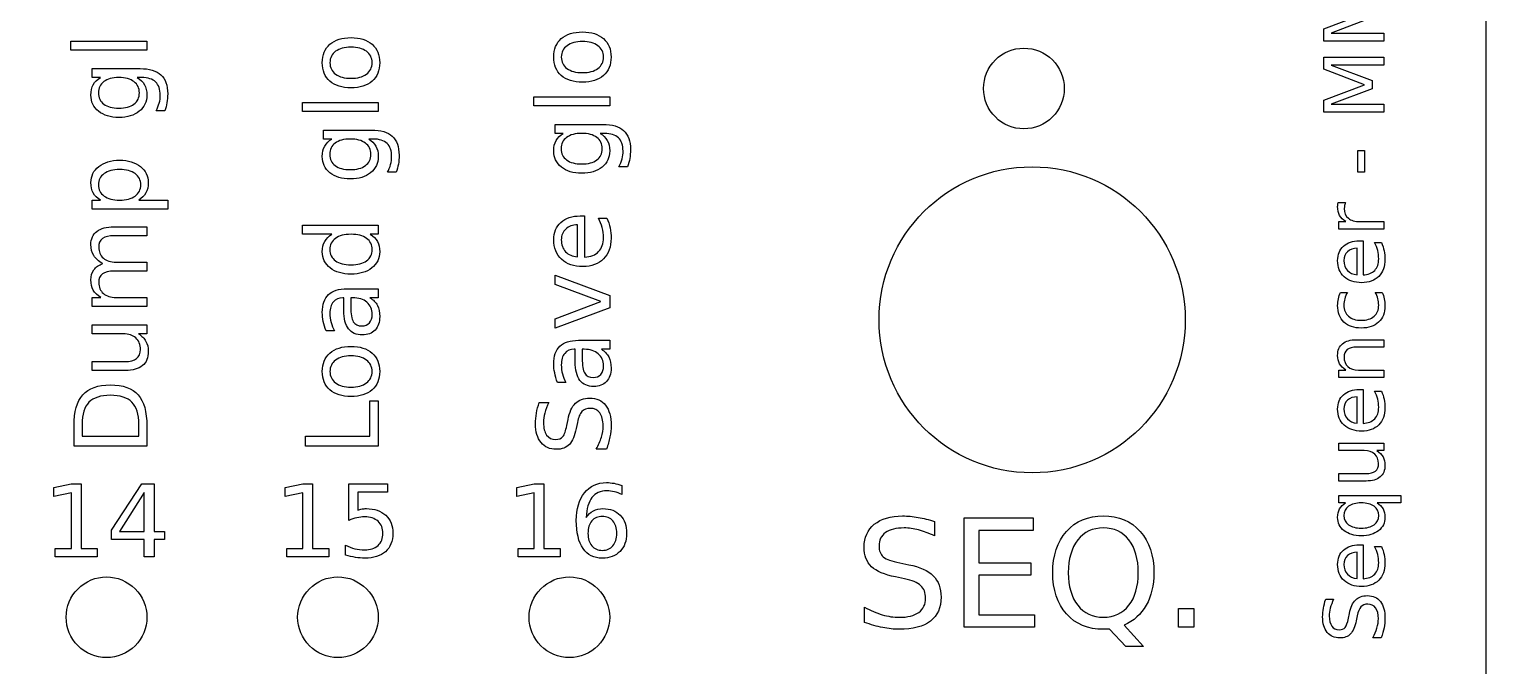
# Model space of a CAD drawing. Extents: x 30 to 245, y 40 to 174.
# Drawn here: x 189 to 245, y 104.5 to 129 of the extents above; entities that cross this region are included whole.
import ezdxf

# ---------------------------------------------------------------- set-up
doc = ezdxf.new("R2010")
doc.units = 0
doc.layers.add('Calque_1', color=7, linetype='CONTINUOUS')

msp = doc.modelspace()

# ---------------------------------------------------------------- linework, layer by layer
at = {"layer": 'Calque_1', "color": 1}
for points in [[(30, 174.5), (245, 174.5), (245, 39.5), (30, 39.5)], [(228.8025, 126.685)], [(233.45001, 117.795)], [(193.55999, 106.36501)], [(202.44999, 106.36501)], [(211.33999, 106.36501)]]:
    msp.add_lwpolyline(points, close=True, dxfattribs=at)
at = {"layer": 'Calque_1', "color": 7}
for points in [[(238.77052, 128.5093), (238.77052, 128.97491), (240.34214, 129.56426), (238.77052, 130.15672), (238.77052, 130.62233), (241.08, 130.62233), (241.08, 130.31759), (239.05205, 130.31759), (240.63605, 129.72205), (240.63605, 129.40803), (239.05205, 128.81248), (241.08, 128.81248), (241.08, 128.5093)], [(190.6425, 128.15938), (190.6425, 128.50438), (193.56, 128.50438), (193.56, 128.15938)], [(200.29937, 127.67563)], [(200.59187, 127.67563)], [(209.18937, 127.89313)], [(209.48187, 127.89313)], [(238.77052, 125.77442), (238.77052, 126.24003), (240.34214, 126.82939), (238.77052, 127.42184), (238.77052, 127.88745), (241.08, 127.88745), (241.08, 127.58272), (239.05205, 127.58272), (240.63605, 126.98717), (240.63605, 126.67316), (239.05205, 126.07761), (241.08, 126.07761), (241.08, 125.77442)], [(192.48562, 127.10375)], [(199.5325, 125.79688), (199.5325, 126.14188), (202.45, 126.14188), (202.45, 125.79688)], [(208.4225, 126.01438), (208.4225, 126.35938), (211.34, 126.35938), (211.34, 126.01438)], [(210.26562, 124.95875)], [(201.37562, 124.74125)], [(240.08536, 123.46494), (240.08536, 124.2987), (240.33905, 124.2987), (240.33905, 123.46494)], [(192.51187, 123.56938)], [(193.24498, 122.39563)], [(200.66877, 121.08125)], [(240.14259, 120.82751)], [(191.8631, 119.95438)], [(201.40187, 119.90563)], [(209.24, 117.47188), (209.24, 117.8375), (211.0025, 118.49375), (209.24, 119.15), (209.24, 119.51563), (211.34, 118.72813), (211.34, 118.25938)], [(201.25189, 118.98688)], [(210.14179, 117.00688)], [(240.03435, 117.02994)], [(191.40937, 116.71438)], [(192.73128, 115.84625)], [(200.29937, 115.81063)], [(200.59187, 115.81063)], [(240.14259, 115.12264)], [(199.65062, 112.94188), (199.65062, 113.32063), (202.13125, 113.32063), (202.13125, 114.68375), (202.45, 114.68375), (202.45, 112.94188)], [(208.6325, 114.62)], [(239.30574, 112.31661)], [(190.04124, 109.00875), (190.65999, 109.00875), (190.65999, 111.14438), (189.98687, 111.00938), (189.98687, 111.35438), (190.65624, 111.48938), (191.03499, 111.48938), (191.03499, 109.00875), (191.65374, 109.00875), (191.65374, 108.69), (190.04124, 108.69)], [(193.36184, 111.48938), (193.83809, 111.48938), (193.83809, 109.665), (194.23746, 109.665), (194.23746, 109.35), (193.83809, 109.35), (193.83809, 108.69), (193.46121, 108.69), (193.46121, 109.35), (192.19746, 109.35), (192.19746, 109.71563)], [(198.93124, 109.00875), (199.54999, 109.00875), (199.54999, 111.14438), (198.87687, 111.00938), (198.87687, 111.35438), (199.54624, 111.48938), (199.92499, 111.48938), (199.92499, 109.00875), (200.54374, 109.00875), (200.54374, 108.69), (198.93124, 108.69)], [(207.82124, 109.00875), (208.43999, 109.00875), (208.43999, 111.14438), (207.76687, 111.00938), (207.76687, 111.35438), (208.43624, 111.48938), (208.81499, 111.48938), (208.81499, 109.00875), (209.43374, 109.00875), (209.43374, 108.69), (207.82124, 108.69)], [(211.80937, 111.42745)], [(240.39628, 111.6004)], [(193.46124, 111.15938), (192.50499, 109.665), (193.46124, 109.665)], [(211.05749, 110.24063)], [(223.81813, 110.0443)], [(224.95719, 110.18206), (227.61219, 110.18206), (227.61219, 109.70394), (225.52532, 109.70394), (225.52532, 108.46081), (227.52501, 108.46081), (227.52501, 107.98269), (225.52532, 107.98269), (225.52532, 106.46113), (227.66282, 106.46113), (227.66282, 105.983), (224.95719, 105.983)], [(230.30657, 109.79675)], [(240.2153, 109.78902)], [(240.14259, 109.1517)], [(238.84634, 107.05573)], [(233.18657, 106.69738), (233.78001, 106.69738), (233.78001, 105.983), (233.18657, 105.983)]]:
    msp.add_lwpolyline(points, close=True, dxfattribs=at)
for points in [[(191.77884, 127.10375), (191.46, 127.10375), (191.46, 127.44875), (193.29937, 127.44875)], [(193.3613, 127.10375), (193.19067, 127.10375)], [(194.24815, 125.825), (193.91253, 125.825)], [(200.66884, 124.74125), (200.35, 124.74125), (200.35, 125.08625), (202.18937, 125.08625)], [(209.55884, 124.95875), (209.24, 124.95875), (209.24, 125.30375), (211.07937, 125.30375)], [(211.1413, 124.95875), (210.97067, 124.95875)], [(202.2513, 124.74125), (202.08067, 124.74125)], [(212.02815, 123.68), (211.69253, 123.68)], [(203.13815, 123.4625), (202.80253, 123.4625)], [(193.245, 122.39563), (194.35875, 122.39563), (194.35875, 122.04875), (191.46, 122.04875), (191.46, 122.39563), (191.77875, 122.39563)], [(239.32158, 122.29709), (239.61356, 122.29859)], [(210.10437, 120.21313), (210.1025, 121.44313)], [(210.20375, 121.78813), (210.3725, 121.78813), (210.3725, 120.20188)], [(210.20385, 121.78813), (210.20375, 121.78813)], [(210.90692, 121.7075), (211.23317, 121.7075)], [(240.16739, 121.57002), (241.08, 121.57002), (241.08, 121.28384), (239.3475, 121.28384), (239.3475, 121.57002), (239.61666, 121.57002)], [(192.2925, 121.37188), (193.56, 121.37188), (193.56, 121.025), (192.30375, 121.025)], [(200.66875, 121.08125), (199.5325, 121.08125), (199.5325, 121.42625), (202.45, 121.42625), (202.45, 121.08125), (202.135, 121.08125)], [(240.06065, 119.52814), (240.0591, 120.54289)], [(240.1426, 120.82751), (240.28181, 120.82751), (240.28181, 119.51886)], [(240.72269, 120.761), (240.99185, 120.761)], [(192.37312, 120.0125), (193.56, 120.0125), (193.56, 119.66563), (192.30375, 119.66563)], [(192.37312, 118.65313), (193.56, 118.65313), (193.56, 118.30625), (191.46, 118.30625), (191.46, 118.65313), (191.78625, 118.65313)], [(201.25187, 118.98688), (202.45, 118.98688), (202.45, 118.64188), (202.13125, 118.64188)], [(239.41389, 118.84752), (239.41402, 118.84752)], [(239.41402, 118.84752), (239.68008, 118.84752)], [(240.75054, 118.84752), (241.01351, 118.84752)], [(201.12437, 118.15813), (201.12437, 118.64188), (201.09067, 118.64188)], [(201.47122, 118.64188), (201.39432, 118.64188), (201.39437, 118.29875)], [(192.65062, 117.26), (191.46, 117.26), (191.46, 117.605), (193.56, 117.605), (193.56, 117.26), (193.2375, 117.26)], [(200.76439, 117.36688), (200.44564, 117.36688)], [(210.14187, 117.00688), (211.34, 117.00688), (211.34, 116.66188), (211.02125, 116.66188)], [(240.03431, 117.02994), (241.08, 117.02994), (241.08, 116.74531), (240.0436, 116.74531)], [(210.01437, 116.17813), (210.01437, 116.66188), (209.98057, 116.66188)], [(210.36122, 116.66188), (210.28432, 116.66188), (210.28437, 116.31875)], [(192.73125, 115.84625), (191.46, 115.84625), (191.46, 116.19125), (192.71812, 116.19125)], [(240.10083, 115.86514), (241.08, 115.86514), (241.08, 115.57897), (239.3475, 115.57897), (239.3475, 115.86514), (239.61666, 115.86514)], [(209.65429, 115.38688), (209.33554, 115.38688)], [(240.06065, 113.82327), (240.0591, 114.83802)], [(240.1426, 115.12264), (240.28181, 115.12264), (240.28181, 113.81398)], [(240.72269, 115.05613), (240.99185, 115.05613)], [(208.6325, 114.62), (209.00187, 114.62)], [(190.76062, 112.94188), (190.76062, 113.72)], [(193.56, 113.72), (193.56, 112.94188), (190.76062, 112.94188)], [(191.07187, 113.32063), (193.24875, 113.32063), (193.24875, 113.77813)], [(191.07187, 113.77813), (191.07187, 113.32063)], [(209.69189, 113.73313), (209.73879, 113.96188)], [(210.09877, 113.85125), (210.05377, 113.62063)], [(240.32977, 112.76674), (239.3475, 112.76674), (239.3475, 113.05137), (241.08, 113.05137), (241.08, 112.76674), (240.81394, 112.76674)], [(211.21629, 112.82938), (210.82629, 112.82938)], [(201.31437, 111.48938), (202.80124, 111.48938), (202.80124, 111.17063), (201.66124, 111.17063), (201.66124, 110.48438)], [(201.31437, 110.08323), (201.31437, 111.48938)], [(211.80937, 111.4275), (211.80937, 111.0825)], [(240.39628, 111.60041), (239.3475, 111.60041), (239.3475, 111.88503), (240.38545, 111.88503)], [(239.61053, 110.75891), (239.34756, 110.75891), (239.34756, 111.04353), (241.73903, 111.04353), (241.73903, 110.75891), (240.82013, 110.75891)], [(223.81813, 110.04425), (223.81813, 109.49019)], [(201.19624, 108.75568), (201.19624, 109.1363)], [(240.1426, 109.1517), (240.28181, 109.1517), (240.28181, 107.84305)], [(240.06065, 107.85233), (240.0591, 108.86708)], [(240.72269, 109.08519), (240.99185, 109.08519)], [(222.48782, 108.45515), (222.83094, 108.38485)], [(222.66501, 107.84489), (222.31907, 107.91239)], [(238.84631, 107.05569), (239.15105, 107.05569)], [(221.13219, 106.1686), (221.13219, 106.7536)], [(239.72026, 106.32405), (239.75896, 106.51277)], [(240.05594, 106.42151), (240.01884, 106.23124)], [(231.10251, 106.05894), (231.85063, 105.2405), (231.16438, 105.2405), (230.54282, 105.91269)], [(231.10252, 106.05919), (231.10251, 106.05894)], [(240.97792, 105.57846), (240.65617, 105.57846)]]:
    msp.add_lwpolyline(points, dxfattribs=at)
for points in [[(209.48187, 128.6), (209.67687, 128.771253), (209.94687, 128.85688), (210.29187, 128.85688)], [(210.29187, 128.85688), (210.635623, 128.85688), (210.905623, 128.771253), (211.10187, 128.6)], [(200.29937, 127.67563), (200.29937, 127.97563), (200.39687, 128.211253), (200.59187, 128.3825)], [(200.59187, 128.3825), (200.78687, 128.553753), (201.05687, 128.63938), (201.40187, 128.63938)], [(201.40187, 128.27375), (201.153123, 128.27375), (200.95625, 128.22), (200.81125, 128.1125)], [(201.40187, 128.63938), (201.745623, 128.63938), (202.015623, 128.553753), (202.21187, 128.3825)], [(201.99437, 128.1125), (201.84937, 128.22), (201.65187, 128.27375), (201.40187, 128.27375)], [(202.21187, 128.3825), (202.40687, 128.211253), (202.50437, 127.97563), (202.50437, 127.67563)], [(209.18937, 127.89313), (209.18937, 128.19313), (209.28687, 128.428753), (209.48187, 128.6)], [(209.70125, 128.33), (209.554997, 128.2225), (209.48187, 128.076877), (209.48187, 127.89313)], [(210.29187, 128.49125), (210.043123, 128.49125), (209.84625, 128.4375), (209.70125, 128.33)], [(210.88437, 128.33), (210.73937, 128.4375), (210.54187, 128.49125), (210.29187, 128.49125)], [(211.10187, 127.89313), (211.10187, 128.076877), (211.02937, 128.2225), (210.88437, 128.33)], [(211.10187, 128.6), (211.29687, 128.428753), (211.39437, 128.19313), (211.39437, 127.89313)], [(200.59187, 126.96688), (200.39687, 127.138127), (200.29937, 127.374377), (200.29937, 127.67563)], [(200.81125, 128.1125), (200.664997, 128.005), (200.59187, 127.859377), (200.59187, 127.67563)], [(200.59187, 127.67563), (200.59187, 127.49063), (200.66437, 127.34438), (200.80937, 127.23688)], [(202.21187, 127.67563), (202.21187, 127.859377), (202.13937, 128.005), (201.99437, 128.1125)], [(201.99625, 127.235), (202.139997, 127.3425), (202.21187, 127.489377), (202.21187, 127.67563)], [(202.50437, 127.67563), (202.50437, 127.374377), (202.40687, 127.138127), (202.21187, 126.96688)], [(209.48187, 127.18438), (209.28687, 127.355627), (209.18937, 127.591877), (209.18937, 127.89313)], [(209.48187, 127.89313), (209.48187, 127.70813), (209.55437, 127.56188), (209.69937, 127.45438)], [(210.88625, 127.4525), (211.029997, 127.56), (211.10187, 127.706877), (211.10187, 127.89313)], [(211.39437, 127.89313), (211.39437, 127.591877), (211.29687, 127.355627), (211.10187, 127.18438)], [(191.50134, 126.83), (191.562607, 126.941253), (191.655107, 127.032503), (191.77884, 127.10375)], [(192.48562, 127.10375), (192.23562, 127.10375), (192.04187, 127.051877), (191.90437, 126.94813)], [(193.065, 126.94813), (192.9275, 127.051877), (192.734373, 127.10375), (192.48562, 127.10375)], [(193.19067, 127.10375), (193.314423, 127.032503), (193.406923, 126.941253), (193.46817, 126.83)], [(193.29937, 127.44875), (193.65687, 127.44875), (193.922497, 127.369377), (194.09625, 127.21063)], [(193.89567, 126.935), (193.77817, 127.0475), (193.600047, 127.10375), (193.3613, 127.10375)], [(194.09625, 127.21063), (194.27125, 127.051877), (194.35875, 126.80875), (194.35875, 126.48125)], [(200.80937, 127.23688), (200.953123, 127.12938), (201.150623, 127.07563), (201.40187, 127.07563)], [(201.40187, 127.07563), (201.653123, 127.07563), (201.85125, 127.128753), (201.99625, 127.235)], [(210.29187, 126.92938), (209.94687, 126.92938), (209.67687, 127.01438), (209.48187, 127.18438)], [(209.69937, 127.45438), (209.843123, 127.34688), (210.040623, 127.29313), (210.29187, 127.29313)], [(210.29187, 127.29313), (210.543123, 127.29313), (210.74125, 127.346253), (210.88625, 127.4525)], [(211.10187, 127.18438), (210.905623, 127.01438), (210.635623, 126.92938), (210.29187, 126.92938)], [(191.40944, 126.43063), (191.40944, 126.58563), (191.440073, 126.718753), (191.50134, 126.83)], [(191.90437, 126.94813), (191.76687, 126.84563), (191.69812, 126.701253), (191.69812, 126.515)], [(191.69812, 126.515), (191.69812, 126.33), (191.76687, 126.185627), (191.90437, 126.08188)], [(193.27125, 126.515), (193.27125, 126.701253), (193.2025, 126.84563), (193.065, 126.94813)], [(193.065, 126.08188), (193.2025, 126.185627), (193.27125, 126.33), (193.27125, 126.515)], [(193.46817, 126.83), (193.529437, 126.718753), (193.56007, 126.58563), (193.56007, 126.43063)], [(194.0738, 126.42688), (194.0738, 126.653127), (194.014423, 126.8225), (193.89567, 126.935)], [(194.35875, 126.48125), (194.35875, 126.360003), (194.349383, 126.24563), (194.33065, 126.13813)], [(201.40187, 126.71188), (201.05687, 126.71188), (200.78687, 126.79688), (200.59187, 126.96688)], [(202.21187, 126.96688), (202.015623, 126.79688), (201.745623, 126.71188), (201.40187, 126.71188)], [(191.70382, 125.80813), (191.507567, 125.96563), (191.40944, 126.17313), (191.40944, 126.43063)], [(191.90437, 126.08188), (192.04187, 125.97938), (192.23562, 125.92813), (192.48562, 125.92813)], [(192.48562, 125.92813), (192.734373, 125.92813), (192.9275, 125.97938), (193.065, 126.08188)], [(193.56007, 126.43063), (193.56007, 126.17313), (193.461943, 125.96563), (193.26569, 125.80813)], [(193.91253, 125.825), (193.96753, 125.926253), (194.008153, 126.026253), (194.0344, 126.125)], [(194.0344, 126.125), (194.060667, 126.223753), (194.0738, 126.32438), (194.0738, 126.42688)], [(194.33065, 126.13813), (194.313117, 126.03063), (194.285617, 125.926253), (194.24815, 125.825)], [(192.48569, 125.57188), (192.16069, 125.57188), (191.900067, 125.65063), (191.70382, 125.80813)], [(193.26569, 125.80813), (193.069443, 125.65063), (192.809443, 125.57188), (192.48569, 125.57188)], [(202.18937, 125.08625), (202.54687, 125.08625), (202.812497, 125.006877), (202.98625, 124.84813)], [(202.98625, 124.84813), (203.16125, 124.689377), (203.24875, 124.44625), (203.24875, 124.11875)], [(209.28134, 124.685), (209.342607, 124.796253), (209.435107, 124.887503), (209.55884, 124.95875)], [(209.68437, 124.80313), (209.54687, 124.70063), (209.47812, 124.556253), (209.47812, 124.37)], [(210.26562, 124.95875), (210.01562, 124.95875), (209.82187, 124.906877), (209.68437, 124.80313)], [(210.845, 124.80313), (210.7075, 124.906877), (210.514373, 124.95875), (210.26562, 124.95875)], [(211.05125, 124.37), (211.05125, 124.556253), (210.9825, 124.70063), (210.845, 124.80313)], [(210.97067, 124.95875), (211.094423, 124.887503), (211.186923, 124.796253), (211.24817, 124.685)], [(211.07937, 125.30375), (211.43687, 125.30375), (211.702497, 125.224377), (211.87625, 125.06563)], [(211.67567, 124.79), (211.55817, 124.9025), (211.380047, 124.95875), (211.1413, 124.95875)], [(211.87625, 125.06563), (212.05125, 124.906877), (212.13875, 124.66375), (212.13875, 124.33625)], [(200.29944, 124.06813), (200.29944, 124.22313), (200.330073, 124.356253), (200.39134, 124.4675)], [(200.39134, 124.4675), (200.452607, 124.578753), (200.545107, 124.670003), (200.66884, 124.74125)], [(200.79437, 124.58563), (200.65687, 124.48313), (200.58812, 124.338753), (200.58812, 124.1525)], [(201.37562, 124.74125), (201.12562, 124.74125), (200.93187, 124.689377), (200.79437, 124.58563)], [(201.955, 124.58563), (201.8175, 124.689377), (201.624373, 124.74125), (201.37562, 124.74125)], [(202.16125, 124.1525), (202.16125, 124.338753), (202.0925, 124.48313), (201.955, 124.58563)], [(202.08067, 124.74125), (202.204423, 124.670003), (202.296923, 124.578753), (202.35817, 124.4675)], [(202.78567, 124.5725), (202.66817, 124.685), (202.490047, 124.74125), (202.2513, 124.74125)], [(202.35817, 124.4675), (202.419437, 124.356253), (202.45007, 124.22313), (202.45007, 124.06813)], [(202.9638, 124.06438), (202.9638, 124.290627), (202.904423, 124.46), (202.78567, 124.5725)], [(209.18944, 124.28563), (209.18944, 124.44063), (209.220073, 124.573753), (209.28134, 124.685)], [(209.48382, 123.66313), (209.287567, 123.82063), (209.18944, 124.02813), (209.18944, 124.28563)], [(209.47812, 124.37), (209.47812, 124.185), (209.54687, 124.040627), (209.68437, 123.93688)], [(210.845, 123.93688), (210.9825, 124.040627), (211.05125, 124.185), (211.05125, 124.37)], [(211.34007, 124.28563), (211.34007, 124.02813), (211.241943, 123.82063), (211.04569, 123.66313)], [(211.24817, 124.685), (211.309437, 124.573753), (211.34007, 124.44063), (211.34007, 124.28563)], [(211.8538, 124.28188), (211.8538, 124.508127), (211.794423, 124.6775), (211.67567, 124.79)], [(211.8144, 123.98), (211.840667, 124.078753), (211.8538, 124.17938), (211.8538, 124.28188)], [(212.13875, 124.33625), (212.13875, 124.215003), (212.129383, 124.10063), (212.11065, 123.99313)], [(191.40935, 123.06688), (191.40935, 123.32188), (191.5106, 123.528753), (191.7131, 123.6875)], [(191.7131, 123.6875), (191.9156, 123.8475), (192.18185, 123.9275), (192.51185, 123.9275)], [(192.51185, 123.9275), (192.84185, 123.9275), (193.1081, 123.8475), (193.3106, 123.6875)], [(193.3106, 123.6875), (193.5131, 123.528753), (193.61435, 123.32188), (193.61435, 123.06688)], [(200.59382, 123.44563), (200.397567, 123.60313), (200.29944, 123.81063), (200.29944, 124.06813)], [(200.58812, 124.1525), (200.58812, 123.9675), (200.65687, 123.823127), (200.79437, 123.71938)], [(200.79437, 123.71938), (200.93187, 123.61688), (201.12562, 123.56563), (201.37562, 123.56563)], [(201.37562, 123.56563), (201.624373, 123.56563), (201.8175, 123.61688), (201.955, 123.71938)], [(201.955, 123.71938), (202.0925, 123.823127), (202.16125, 123.9675), (202.16125, 124.1525)], [(202.45007, 124.06813), (202.45007, 123.81063), (202.351943, 123.60313), (202.15569, 123.44563)], [(202.80253, 123.4625), (202.85753, 123.563753), (202.898153, 123.663753), (202.9244, 123.7625)], [(202.9244, 123.7625), (202.950667, 123.861253), (202.9638, 123.96188), (202.9638, 124.06438)], [(203.22065, 123.77563), (203.203117, 123.66813), (203.175617, 123.563753), (203.13815, 123.4625)], [(203.24875, 124.11875), (203.24875, 123.997503), (203.239383, 123.88313), (203.22065, 123.77563)], [(209.68437, 123.93688), (209.82187, 123.83438), (210.01562, 123.78313), (210.26562, 123.78313)], [(210.26562, 123.78313), (210.514373, 123.78313), (210.7075, 123.83438), (210.845, 123.93688)], [(211.69253, 123.68), (211.74753, 123.781253), (211.788153, 123.881253), (211.8144, 123.98)], [(212.11065, 123.99313), (212.093117, 123.88563), (212.065617, 123.781253), (212.02815, 123.68)], [(191.91562, 123.41188), (191.77062, 123.308127), (191.69812, 123.165), (191.69812, 122.9825)], [(192.51187, 123.56938), (192.258123, 123.56938), (192.059373, 123.51688), (191.91562, 123.41188)], [(193.11, 123.41188), (192.965, 123.51688), (192.765623, 123.56938), (192.51187, 123.56938)], [(193.32562, 122.9825), (193.32562, 123.165), (193.253747, 123.308127), (193.11, 123.41188)], [(201.37569, 123.20938), (201.05069, 123.20938), (200.790067, 123.28813), (200.59382, 123.44563)], [(202.15569, 123.44563), (201.959443, 123.28813), (201.699443, 123.20938), (201.37569, 123.20938)], [(210.26569, 123.42688), (209.94069, 123.42688), (209.680067, 123.50563), (209.48382, 123.66313)], [(211.04569, 123.66313), (210.849443, 123.50563), (210.589443, 123.42688), (210.26569, 123.42688)], [(191.50125, 122.66938), (191.439983, 122.780627), (191.40935, 122.913127), (191.40935, 123.06688)], [(191.77875, 122.39563), (191.65375, 122.46813), (191.56125, 122.55938), (191.50125, 122.66938)], [(191.69812, 122.9825), (191.69812, 122.8), (191.77062, 122.65625), (191.91562, 122.55125)], [(193.11, 122.55125), (193.253747, 122.65625), (193.32562, 122.8), (193.32562, 122.9825)], [(193.52435, 122.66938), (193.463083, 122.55938), (193.36996, 122.46813), (193.24498, 122.39563)], [(193.61435, 123.06688), (193.61435, 122.913127), (193.58435, 122.780627), (193.52435, 122.66938)], [(191.91562, 122.55125), (192.059373, 122.447503), (192.258123, 122.39563), (192.51187, 122.39563)], [(192.51187, 122.39563), (192.765623, 122.39563), (192.965, 122.447503), (193.11, 122.55125)], [(239.30578, 122.15319), (239.30578, 122.17279), (239.307447, 122.194457), (239.31078, 122.21819)], [(239.38308, 121.80359), (239.331547, 121.899497), (239.30578, 122.01603), (239.30578, 122.15319)], [(239.31078, 122.21819), (239.31278, 122.241923), (239.31638, 122.268223), (239.32158, 122.29709)], [(239.57336, 122.19341), (239.564093, 122.156277), (239.55946, 122.115027), (239.55946, 122.06966)], [(239.55946, 122.06966), (239.55946, 121.90878), (239.612053, 121.78503), (239.71724, 121.69841)], [(239.61356, 122.29859), (239.595027, 122.266657), (239.581627, 122.231597), (239.57336, 122.19341)], [(209.18947, 120.87125), (209.18947, 121.15375), (209.28072, 121.376877), (209.46322, 121.54063)], [(209.46322, 121.54063), (209.644473, 121.70563), (209.89135, 121.78813), (210.20385, 121.78813)], [(210.1025, 121.44313), (209.913747, 121.440463), (209.76312, 121.387337), (209.65062, 121.28375)], [(211.05317, 121.33625), (211.020637, 121.46125), (210.971887, 121.585), (210.90692, 121.7075)], [(211.23317, 121.7075), (211.285637, 121.583753), (211.325637, 121.45688), (211.35317, 121.32688)], [(239.61666, 121.57002), (239.511473, 121.62982), (239.433613, 121.707677), (239.38308, 121.80359)], [(239.71724, 121.69841), (239.8214, 121.612817), (239.97145, 121.57002), (240.16739, 121.57002)], [(191.40937, 120.6875), (191.40937, 120.906253), (191.486247, 121.075003), (191.64, 121.19375)], [(191.64, 121.19375), (191.7925, 121.312503), (192.01, 121.37188), (192.2925, 121.37188)], [(191.85562, 120.91813), (191.75812, 120.846877), (191.70937, 120.738127), (191.70937, 120.59188)], [(192.30375, 121.025), (192.102497, 121.025), (191.95312, 120.989377), (191.85562, 120.91813)], [(200.39127, 120.80563), (200.45127, 120.916877), (200.54377, 121.00875), (200.66877, 121.08125)], [(200.80562, 120.92375), (200.66062, 120.81875), (200.58812, 120.675), (200.58812, 120.4925)], [(201.40187, 121.08125), (201.148123, 121.08125), (200.949373, 121.02875), (200.80562, 120.92375)], [(202, 120.92375), (201.855, 121.02875), (201.655623, 121.08125), (201.40187, 121.08125)], [(202.21562, 120.4925), (202.21562, 120.675), (202.143747, 120.81875), (202, 120.92375)], [(202.135, 121.08125), (202.26, 121.00875), (202.353123, 120.916877), (202.41437, 120.80563)], [(209.65062, 121.28375), (209.53812, 121.18125), (209.48187, 121.045), (209.48187, 120.875)], [(210.91625, 120.41563), (211.039997, 120.544377), (211.10187, 120.723127), (211.10187, 120.95188)], [(211.10187, 120.95188), (211.10187, 121.08438), (211.085637, 121.212503), (211.05317, 121.33625)], [(211.39447, 120.93125), (211.39447, 120.59625), (211.29697, 120.330627), (211.10197, 120.13438)], [(211.35317, 121.32688), (211.380703, 121.19688), (211.39447, 121.065003), (211.39447, 120.93125)], [(191.52, 120.26375), (191.446247, 120.38375), (191.40937, 120.525), (191.40937, 120.6875)], [(191.70937, 120.59188), (191.70937, 120.413127), (191.768747, 120.271877), (191.8875, 120.16813)], [(200.29937, 120.40813), (200.29937, 120.56313), (200.330003, 120.69563), (200.39127, 120.80563)], [(200.60312, 119.7875), (200.40062, 119.9475), (200.29937, 120.154377), (200.29937, 120.40813)], [(200.58812, 120.4925), (200.58812, 120.31), (200.66062, 120.16625), (200.80562, 120.06125)], [(202, 120.06125), (202.143747, 120.16625), (202.21562, 120.31), (202.21562, 120.4925)], [(202.50437, 120.40813), (202.50437, 120.154377), (202.40312, 119.9475), (202.20062, 119.7875)], [(202.41437, 120.80563), (202.47437, 120.69563), (202.50437, 120.56313), (202.50437, 120.40813)], [(209.49322, 120.11938), (209.29072, 120.305627), (209.18947, 120.55625), (209.18947, 120.87125)], [(209.48187, 120.875), (209.48187, 120.6825), (209.536247, 120.528127), (209.645, 120.41188)], [(209.645, 120.41188), (209.753747, 120.29688), (209.90687, 120.23063), (210.10437, 120.21313)], [(210.3725, 120.20188), (210.61, 120.21688), (210.79125, 120.28813), (210.91625, 120.41563)], [(239.30573, 120.07109), (239.30573, 120.304157), (239.38101, 120.488237), (239.53157, 120.62333)], [(239.53157, 120.62333), (239.681103, 120.75945), (239.884777, 120.82751), (240.14259, 120.82751)], [(239.68631, 120.4114), (239.593497, 120.32684), (239.54709, 120.214437), (239.54709, 120.07419)], [(240.0591, 120.54289), (239.903387, 120.54089), (239.779123, 120.49706), (239.68631, 120.4114)], [(240.84335, 120.45472), (240.81655, 120.55784), (240.77633, 120.659933), (240.72269, 120.761)], [(240.88355, 120.13761), (240.88355, 120.246923), (240.87015, 120.352627), (240.84335, 120.45472)], [(240.99185, 120.761), (241.035183, 120.658907), (241.068183, 120.554233), (241.09085, 120.44698)], [(241.09085, 120.44698), (241.113517, 120.339733), (241.12485, 120.230937), (241.12485, 120.12059)], [(191.86312, 119.95438), (191.70812, 120.040627), (191.593747, 120.14375), (191.52, 120.26375)], [(191.5256, 119.71625), (191.6031, 119.82375), (191.7156, 119.903127), (191.8631, 119.95438)], [(191.8875, 120.16813), (192.006247, 120.064377), (192.16812, 120.0125), (192.37312, 120.0125)], [(201.40187, 119.54938), (201.07187, 119.54938), (200.80562, 119.628753), (200.60312, 119.7875)], [(200.80562, 120.06125), (200.949373, 119.957503), (201.148123, 119.90563), (201.40187, 119.90563)], [(201.40187, 119.90563), (201.655623, 119.90563), (201.855, 119.957503), (202, 120.06125)], [(202.20062, 119.7875), (201.99812, 119.628753), (201.73187, 119.54938), (201.40187, 119.54938)], [(210.31072, 119.84188), (209.966973, 119.84188), (209.694473, 119.93438), (209.49322, 120.11938)], [(211.10197, 120.13438), (210.90697, 119.93938), (210.64322, 119.84188), (210.31072, 119.84188)], [(239.55632, 119.45079), (239.38926, 119.60445), (239.30573, 119.811217), (239.30573, 120.07109)], [(239.54709, 120.07419), (239.54709, 119.915377), (239.59195, 119.788017), (239.68167, 119.69211)], [(240.73041, 119.6952), (240.832503, 119.80142), (240.88355, 119.94889), (240.88355, 120.13761)], [(241.12485, 120.12059), (241.12485, 119.844217), (241.044413, 119.625077), (240.88354, 119.46317)], [(191.40935, 119.32813), (191.40935, 119.48063), (191.4481, 119.610003), (191.5256, 119.71625)], [(191.50125, 118.93625), (191.439983, 119.04625), (191.40935, 119.176877), (191.40935, 119.32813)], [(191.85562, 119.55875), (191.75812, 119.487503), (191.70937, 119.377503), (191.70937, 119.22875)], [(191.70937, 119.22875), (191.70937, 119.052503), (191.76937, 118.912503), (191.88937, 118.80875)], [(192.30375, 119.66563), (192.10125, 119.66563), (191.951873, 119.630003), (191.85562, 119.55875)], [(240.23076, 119.22186), (239.947167, 119.22186), (239.722353, 119.29817), (239.55632, 119.45079)], [(239.68167, 119.69211), (239.771383, 119.59723), (239.89771, 119.542573), (240.06065, 119.52814)], [(240.88354, 119.46317), (240.722667, 119.302297), (240.505073, 119.22186), (240.23076, 119.22186)], [(240.28181, 119.51886), (240.47775, 119.53126), (240.627283, 119.59004), (240.73041, 119.6952)], [(191.78625, 118.65313), (191.657497, 118.731877), (191.562497, 118.82625), (191.50125, 118.93625)], [(191.88937, 118.80875), (192.008123, 118.705003), (192.169373, 118.65313), (192.37312, 118.65313)], [(200.29939, 118.08125), (200.29939, 118.385003), (200.37814, 118.61188), (200.53564, 118.76188)], [(200.53564, 118.76188), (200.69314, 118.91188), (200.93189, 118.98688), (201.25189, 118.98688)], [(239.33349, 118.60466), (239.351023, 118.688187), (239.377823, 118.76914), (239.41389, 118.84752)], [(239.68008, 118.84752), (239.635747, 118.76708), (239.602747, 118.686127), (239.58108, 118.60466)], [(240.85108, 118.60466), (240.828413, 118.686127), (240.7949, 118.76708), (240.75054, 118.84752)], [(241.01351, 118.84752), (241.050643, 118.768113), (241.078477, 118.685613), (241.09701, 118.60002)], [(200.72317, 118.48438), (200.63567, 118.380627), (200.59192, 118.234377), (200.59192, 118.04563)], [(201.09067, 118.64188), (200.931923, 118.64188), (200.809423, 118.58938), (200.72317, 118.48438)], [(201.30437, 117.44938), (201.18437, 117.608127), (201.12437, 117.844377), (201.12437, 118.15813)], [(201.39437, 118.29875), (201.39437, 118.020003), (201.426237, 117.82688), (201.48997, 117.71938)], [(202.01309, 118.4675), (201.876843, 118.583753), (201.69622, 118.64188), (201.47122, 118.64188)], [(202.21559, 118.00813), (202.21559, 118.199377), (202.14809, 118.3525), (202.01309, 118.4675)], [(202.13125, 118.64188), (202.25875, 118.563127), (202.353123, 118.465), (202.41437, 118.3475)], [(202.41437, 118.3475), (202.47437, 118.23), (202.50437, 118.08625), (202.50437, 117.91625)], [(239.30569, 118.34787), (239.30569, 118.43553), (239.314957, 118.521127), (239.33349, 118.60466)], [(239.54855, 117.70902), (239.386643, 117.864733), (239.30569, 118.077683), (239.30569, 118.34787)], [(239.58108, 118.60466), (239.558413, 118.52422), (239.54708, 118.44275), (239.54708, 118.36025)], [(239.54708, 118.36025), (239.54708, 118.175657), (239.60586, 118.032313), (239.72342, 117.93022)], [(240.70878, 117.93022), (240.825313, 118.032313), (240.88358, 118.175657), (240.88358, 118.36025)], [(240.88358, 118.36025), (240.88358, 118.44275), (240.872747, 118.52422), (240.85108, 118.60466)], [(241.12481, 118.32931), (241.12481, 118.068403), (241.042827, 117.861123), (240.87886, 117.70747)], [(241.09701, 118.60002), (241.115543, 118.515453), (241.12481, 118.425217), (241.12481, 118.32931)], [(200.33689, 117.73438), (200.31189, 117.853127), (200.29939, 117.96875), (200.29939, 118.08125)], [(200.44564, 117.36688), (200.396907, 117.493127), (200.360657, 117.615627), (200.33689, 117.73438)], [(200.59192, 118.04563), (200.59192, 117.92563), (200.606287, 117.808753), (200.63502, 117.695)], [(200.63502, 117.695), (200.663753, 117.581253), (200.706877, 117.47188), (200.76439, 117.36688)], [(201.48997, 117.71938), (201.553703, 117.61188), (201.662453, 117.55813), (201.81622, 117.55813)], [(201.81622, 117.55813), (201.93872, 117.55813), (202.03622, 117.59813), (202.10872, 117.67813)], [(202.10872, 117.67813), (202.179967, 117.759377), (202.21559, 117.869377), (202.21559, 118.00813)], [(202.50437, 117.91625), (202.50437, 117.70125), (202.44437, 117.53), (202.32437, 117.4025)], [(240.21525, 117.47698), (239.932683, 117.47698), (239.71045, 117.554327), (239.54855, 117.70902)], [(239.72342, 117.93022), (239.839953, 117.828127), (240.003923, 117.77708), (240.21533, 117.77708)], [(240.87886, 117.70747), (240.714887, 117.55381), (240.493683, 117.47698), (240.21525, 117.47698)], [(240.21533, 117.77708), (240.426737, 117.77708), (240.59122, 117.828127), (240.70878, 117.93022)], [(193.13625, 117.09688), (193.017497, 117.205627), (192.85562, 117.26), (192.65062, 117.26)], [(193.31437, 116.65625), (193.31437, 116.842503), (193.254997, 116.98938), (193.13625, 117.09688)], [(193.2375, 117.26), (193.365, 117.176253), (193.46, 117.078753), (193.5225, 116.9675)], [(193.5225, 116.9675), (193.583767, 116.8575), (193.6144, 116.729377), (193.6144, 116.58313)], [(201.83875, 117.21313), (201.602497, 117.21313), (201.42437, 117.29188), (201.30437, 117.44938)], [(202.32437, 117.4025), (202.203123, 117.276253), (202.04125, 117.21313), (201.83875, 117.21313)], [(209.42554, 116.78188), (209.58304, 116.93188), (209.82179, 117.00688), (210.14179, 117.00688)], [(239.4914, 116.8768), (239.61412, 116.978893), (239.795103, 117.02994), (240.03435, 117.02994)], [(193.16625, 116.3075), (193.264997, 116.385), (193.31437, 116.50125), (193.31437, 116.65625)], [(193.6144, 116.58313), (193.6144, 116.341877), (193.5394, 116.15875), (193.3894, 116.03375)], [(200.29937, 115.81063), (200.29937, 116.11063), (200.39687, 116.346253), (200.59187, 116.5175)], [(200.59187, 116.5175), (200.78687, 116.688753), (201.05687, 116.77438), (201.40187, 116.77438)], [(201.40187, 116.40875), (201.153123, 116.40875), (200.95625, 116.355), (200.81125, 116.2475)], [(201.40187, 116.77438), (201.745623, 116.77438), (202.015623, 116.688753), (202.21187, 116.5175)], [(201.99437, 116.2475), (201.84937, 116.355), (201.65187, 116.40875), (201.40187, 116.40875)], [(202.21187, 116.5175), (202.40687, 116.346253), (202.50437, 116.11063), (202.50437, 115.81063)], [(209.18929, 116.10125), (209.18929, 116.405003), (209.26804, 116.63188), (209.42554, 116.78188)], [(209.61307, 116.50438), (209.52557, 116.400627), (209.48182, 116.254377), (209.48182, 116.06563)], [(209.98057, 116.66188), (209.821823, 116.66188), (209.699323, 116.60938), (209.61307, 116.50438)], [(210.90309, 116.4875), (210.766843, 116.603753), (210.58622, 116.66188), (210.36122, 116.66188)], [(211.10559, 116.02813), (211.10559, 116.219377), (211.03809, 116.3725), (210.90309, 116.4875)], [(211.02125, 116.66188), (211.14875, 116.583127), (211.243123, 116.485), (211.30437, 116.3675)], [(239.30578, 116.42511), (239.30578, 116.624143), (239.367653, 116.774707), (239.4914, 116.8768)], [(239.38308, 116.10491), (239.331547, 116.197723), (239.30578, 116.304457), (239.30578, 116.42511)], [(239.67544, 116.64941), (239.593973, 116.585477), (239.55324, 116.48957), (239.55324, 116.36169)], [(240.0436, 116.74531), (239.879627, 116.74531), (239.756907, 116.713343), (239.67544, 116.64941)], [(192.71812, 116.19125), (192.916873, 116.19125), (193.06625, 116.23), (193.16625, 116.3075)], [(193.3894, 116.03375), (193.2394, 115.90875), (193.020027, 115.84625), (192.73128, 115.84625)], [(200.81125, 116.2475), (200.664997, 116.14), (200.59187, 115.994377), (200.59187, 115.81063)], [(202.21187, 115.81063), (202.21187, 115.994377), (202.13937, 116.14), (201.99437, 116.2475)], [(209.22679, 115.75438), (209.20179, 115.873127), (209.18929, 115.98875), (209.18929, 116.10125)], [(209.48182, 116.06563), (209.48182, 115.94563), (209.496187, 115.828753), (209.52492, 115.715)], [(210.19437, 115.46938), (210.07437, 115.628127), (210.01437, 115.864377), (210.01437, 116.17813)], [(210.28437, 116.31875), (210.28437, 116.040003), (210.316237, 115.84688), (210.37997, 115.73938)], [(210.99872, 115.69813), (211.069967, 115.779377), (211.10559, 115.889377), (211.10559, 116.02813)], [(211.39437, 115.93625), (211.39437, 115.72125), (211.33437, 115.55), (211.21437, 115.4225)], [(211.30437, 116.3675), (211.36437, 116.25), (211.39437, 116.10625), (211.39437, 115.93625)], [(239.61666, 115.86514), (239.5125, 115.9332), (239.43464, 116.013123), (239.38308, 116.10491)], [(239.55324, 116.36169), (239.55324, 116.20803), (239.602223, 116.086857), (239.70019, 115.99817)], [(239.70019, 115.99817), (239.798157, 115.909483), (239.931703, 115.86514), (240.10083, 115.86514)], [(191.1, 114.91438), (191.325, 115.168127), (191.6775, 115.295), (192.1575, 115.295)], [(192.1575, 115.295), (192.64, 115.295), (192.994373, 115.1675), (193.22062, 114.9125)], [(200.59187, 115.10188), (200.39687, 115.273127), (200.29937, 115.509377), (200.29937, 115.81063)], [(200.59187, 115.81063), (200.59187, 115.62563), (200.66437, 115.47938), (200.80937, 115.37188)], [(200.80937, 115.37188), (200.953123, 115.26438), (201.150623, 115.21063), (201.40187, 115.21063)], [(201.40187, 115.21063), (201.653123, 115.21063), (201.85125, 115.263753), (201.99625, 115.37)], [(201.99625, 115.37), (202.139997, 115.4775), (202.21187, 115.624377), (202.21187, 115.81063)], [(202.50437, 115.81063), (202.50437, 115.509377), (202.40687, 115.273127), (202.21187, 115.10188)], [(209.33554, 115.38688), (209.286807, 115.513127), (209.250557, 115.635627), (209.22679, 115.75438)], [(209.52492, 115.715), (209.553653, 115.601253), (209.596777, 115.49188), (209.65429, 115.38688)], [(210.72875, 115.23313), (210.492497, 115.23313), (210.31437, 115.31188), (210.19437, 115.46938)], [(210.37997, 115.73938), (210.443703, 115.63188), (210.552453, 115.57813), (210.70622, 115.57813)], [(210.70622, 115.57813), (210.82872, 115.57813), (210.92622, 115.61813), (210.99872, 115.69813)], [(211.21437, 115.4225), (211.093123, 115.296253), (210.93125, 115.23313), (210.72875, 115.23313)], [(190.76062, 113.72), (190.76062, 114.2625), (190.873747, 114.660627), (191.1, 114.91438)], [(192.1575, 114.89563), (191.7825, 114.89563), (191.508123, 114.80563), (191.33437, 114.62563)], [(192.98625, 114.62563), (192.81125, 114.80563), (192.535, 114.89563), (192.1575, 114.89563)], [(193.22062, 114.9125), (193.446873, 114.6575), (193.56, 114.26), (193.56, 113.72)], [(201.40187, 114.84688), (201.05687, 114.84688), (200.78687, 114.93188), (200.59187, 115.10188)], [(202.21187, 115.10188), (202.015623, 114.93188), (201.745623, 114.84688), (201.40187, 114.84688)], [(210.02379, 114.58625), (210.15879, 114.72125), (210.34004, 114.78875), (210.56754, 114.78875)], [(210.56754, 114.78875), (210.838787, 114.78875), (211.04441, 114.6975), (211.18441, 114.515)], [(239.30573, 114.36622), (239.30573, 114.59928), (239.38101, 114.783357), (239.53157, 114.91845)], [(239.53157, 114.91845), (239.681103, 115.054577), (239.884777, 115.12264), (240.14259, 115.12264)], [(240.0591, 114.83802), (239.903387, 114.83602), (239.779123, 114.79219), (239.68631, 114.70653)], [(240.84335, 114.74984), (240.81655, 114.852967), (240.77633, 114.955063), (240.72269, 115.05613)], [(240.88355, 114.43273), (240.88355, 114.542043), (240.87015, 114.647747), (240.84335, 114.74984)], [(240.99185, 115.05613), (241.035183, 114.95403), (241.068183, 114.849357), (241.09085, 114.74211)], [(241.09085, 114.74211), (241.113517, 114.634857), (241.12485, 114.52606), (241.12485, 114.41572)], [(191.33437, 114.62563), (191.15937, 114.446877), (191.07187, 114.164377), (191.07187, 113.77813)], [(193.24875, 113.77813), (193.24875, 114.164377), (193.16125, 114.446877), (192.98625, 114.62563)], [(208.49002, 113.80063), (208.49002, 113.931877), (208.501887, 114.065627), (208.52562, 114.20188)], [(208.52562, 114.20188), (208.549353, 114.338127), (208.58498, 114.4775), (208.6325, 114.62)], [(208.84812, 114.21313), (208.814387, 114.08563), (208.79752, 113.962503), (208.79752, 113.84375)], [(209.00187, 114.62), (208.933123, 114.476253), (208.881873, 114.34063), (208.84812, 114.21313)], [(209.73879, 113.96188), (209.792523, 114.24438), (209.887523, 114.452503), (210.02379, 114.58625)], [(210.27314, 114.26563), (210.19564, 114.181877), (210.137517, 114.04375), (210.09877, 113.85125)], [(210.59564, 114.39313), (210.45814, 114.39313), (210.35064, 114.35063), (210.27314, 114.26563)], [(210.95939, 114.21688), (210.87439, 114.33438), (210.75314, 114.39313), (210.59564, 114.39313)], [(211.08689, 113.71625), (211.08689, 113.932503), (211.04439, 114.09938), (210.95939, 114.21688)], [(211.18441, 114.515), (211.32441, 114.333753), (211.39441, 114.067503), (211.39441, 113.71625)], [(239.55632, 113.74592), (239.38926, 113.89958), (239.30573, 114.106347), (239.30573, 114.36622)], [(239.68631, 114.70653), (239.593497, 114.62197), (239.54709, 114.509563), (239.54709, 114.36931)], [(239.54709, 114.36931), (239.54709, 114.210497), (239.59195, 114.083137), (239.68167, 113.98723)], [(240.73041, 113.99033), (240.832503, 114.09655), (240.88355, 114.244017), (240.88355, 114.43273)], [(241.12485, 114.41572), (241.12485, 114.139347), (241.044413, 113.920207), (240.88354, 113.7583)], [(208.70377, 113.07875), (208.56127, 113.25375), (208.49002, 113.494377), (208.49002, 113.80063)], [(208.79752, 113.84375), (208.79752, 113.637503), (208.83752, 113.47813), (208.91752, 113.36563)], [(209.54002, 113.30938), (209.602487, 113.38438), (209.65311, 113.52563), (209.69189, 113.73313)], [(210.05377, 113.62063), (209.997503, 113.33813), (209.909377, 113.133753), (209.78939, 113.0075)], [(211.02129, 113.28125), (211.065023, 113.42875), (211.08689, 113.57375), (211.08689, 113.71625)], [(211.39441, 113.71625), (211.39441, 113.58375), (211.37941, 113.4425), (211.34941, 113.2925)], [(240.23076, 113.51698), (239.947167, 113.51698), (239.722353, 113.593293), (239.55632, 113.74592)], [(239.68167, 113.98723), (239.771383, 113.892357), (239.89771, 113.837703), (240.06065, 113.82327)], [(240.88354, 113.7583), (240.722667, 113.59742), (240.505073, 113.51698), (240.23076, 113.51698)], [(240.28181, 113.81398), (240.47775, 113.82638), (240.627283, 113.885163), (240.73041, 113.99033)], [(209.28877, 112.81813), (209.04127, 112.81813), (208.84627, 112.905003), (208.70377, 113.07875)], [(208.91752, 113.36563), (208.99752, 113.254377), (209.11127, 113.19875), (209.25877, 113.19875)], [(209.25877, 113.19875), (209.382517, 113.19875), (209.476267, 113.235627), (209.54002, 113.30938)], [(210.82629, 112.82938), (210.912537, 112.983127), (210.977537, 113.13375), (211.02129, 113.28125)], [(211.34941, 113.2925), (211.31941, 113.143753), (211.275037, 112.98938), (211.21629, 112.82938)], [(209.78939, 113.0075), (209.66939, 112.881253), (209.502517, 112.81813), (209.28877, 112.81813)], [(240.73041, 112.63216), (240.632437, 112.72188), (240.49889, 112.76674), (240.32977, 112.76674)], [(240.87736, 112.26865), (240.87736, 112.422303), (240.828377, 112.543473), (240.73041, 112.63216)], [(240.81394, 112.76674), (240.919127, 112.697647), (240.9975, 112.61721), (241.04906, 112.52543)], [(241.04906, 112.52543), (241.099593, 112.434677), (241.12486, 112.328973), (241.12486, 112.20832)], [(240.38545, 111.88503), (240.549423, 111.88503), (240.67266, 111.916997), (240.75516, 111.98093)], [(240.75516, 111.98093), (240.836627, 112.044863), (240.87736, 112.14077), (240.87736, 112.26865)], [(241.12486, 112.20832), (241.12486, 112.009287), (241.062987, 111.858207), (240.93924, 111.75508)], [(210.37312, 111.14433), (210.58312, 111.408077), (210.864993, 111.53995), (211.21874, 111.53995)], [(211.21874, 111.53995), (211.31374, 111.53995), (211.409367, 111.530583), (211.50562, 111.51185)], [(211.50562, 111.51185), (211.60312, 111.493117), (211.70437, 111.464983), (211.80937, 111.42745)], [(240.93924, 111.75508), (240.815487, 111.65196), (240.6345, 111.6004), (240.39628, 111.6004)], [(210.05812, 110.08683), (210.05812, 110.52933), (210.16312, 110.88183), (210.37312, 111.14433)], [(210.65999, 110.96811), (210.528743, 110.799357), (210.453743, 110.544357), (210.43499, 110.20311)], [(211.23374, 111.22123), (210.98374, 111.22123), (210.79249, 111.136857), (210.65999, 110.96811)], [(211.52062, 111.18563), (211.424367, 111.209363), (211.32874, 111.22123), (211.23374, 111.22123)], [(211.80937, 111.0825), (211.71437, 111.1275), (211.61812, 111.161877), (211.52062, 111.18563)], [(201.66124, 110.48438), (201.71624, 110.503113), (201.77124, 110.51688), (201.82624, 110.52568)], [(201.82624, 110.52568), (201.88124, 110.53568), (201.93624, 110.54068), (201.99124, 110.54068)], [(201.99124, 110.54068), (202.30374, 110.54068), (202.55124, 110.455053), (202.73374, 110.2838)], [(202.73374, 110.2838), (202.91624, 110.112553), (203.00749, 109.88068), (203.00749, 109.58818)], [(210.43499, 110.20311), (210.508743, 110.311857), (210.601243, 110.39498), (210.71249, 110.45248)], [(210.71249, 110.45248), (210.823743, 110.511213), (210.946243, 110.54058), (211.07999, 110.54058)], [(211.07999, 110.54058), (211.361243, 110.54058), (211.58312, 110.454953), (211.74562, 110.2837)], [(211.74562, 110.2837), (211.909367, 110.1137), (211.99124, 109.881827), (211.99124, 109.58808)], [(221.50626, 109.93739), (221.76876, 110.151137), (222.129697, 110.25801), (222.58907, 110.25801)], [(222.58907, 110.25801), (222.785943, 110.25801), (222.986567, 110.24021), (223.19094, 110.20461)], [(228.88908, 109.66481), (229.243453, 110.060437), (229.715953, 110.25825), (230.30658, 110.25825)], [(230.30658, 110.25825), (230.895333, 110.25825), (231.36596, 110.060437), (231.71846, 109.66481)], [(239.30579, 110.20358), (239.30579, 110.331453), (239.331057, 110.440767), (239.38159, 110.53152)], [(239.38159, 110.53152), (239.431123, 110.6233), (239.507437, 110.699097), (239.61053, 110.75891)], [(239.72339, 110.62897), (239.603763, 110.542343), (239.54395, 110.42375), (239.54395, 110.27319)], [(239.54395, 110.27319), (239.54395, 110.122623), (239.603763, 110.00403), (239.72339, 109.91741)], [(240.2153, 110.75891), (240.005953, 110.75891), (239.841983, 110.715597), (239.72339, 110.62897)], [(240.70875, 110.62897), (240.589123, 110.715597), (240.42464, 110.75891), (240.2153, 110.75891)], [(240.88664, 110.27319), (240.88664, 110.42375), (240.827343, 110.542343), (240.70875, 110.62897)], [(240.70875, 109.91741), (240.827343, 110.00403), (240.88664, 110.122623), (240.88664, 110.27319)], [(240.82013, 110.75891), (240.92325, 110.69911), (241.000077, 110.623313), (241.05061, 110.53152)], [(241.05061, 110.53152), (241.100143, 110.440767), (241.12491, 110.331453), (241.12491, 110.20358)], [(201.62187, 110.18823), (201.52187, 110.165763), (201.41937, 110.130763), (201.31437, 110.08323)], [(201.92562, 110.22193), (201.824367, 110.22193), (201.723117, 110.210697), (201.62187, 110.18823)], [(202.43937, 110.0513), (202.313117, 110.165053), (202.141867, 110.22193), (201.92562, 110.22193)], [(202.62874, 109.58818), (202.62874, 109.78318), (202.565617, 109.937553), (202.43937, 110.0513)], [(210.31499, 109.00683), (210.143743, 109.255577), (210.05812, 109.615577), (210.05812, 110.08683)], [(210.65249, 110.06625), (210.553743, 109.950003), (210.50437, 109.79063), (210.50437, 109.58813)], [(211.05749, 110.24063), (210.88749, 110.24063), (210.75249, 110.182503), (210.65249, 110.06625)], [(211.46062, 110.06625), (211.361867, 110.182503), (211.22749, 110.24063), (211.05749, 110.24063)], [(211.61062, 109.58813), (211.61062, 109.79063), (211.56062, 109.950003), (211.46062, 110.06625)], [(221.11532, 109.05989), (221.11532, 109.431137), (221.245633, 109.723637), (221.50626, 109.93739)], [(222.65376, 109.79671), (222.34438, 109.79671), (222.105317, 109.73671), (221.93657, 109.61671)], [(223.20782, 109.72081), (223.016567, 109.77141), (222.83188, 109.79671), (222.65376, 109.79671)], [(223.19094, 110.20461), (223.39532, 110.16901), (223.604383, 110.115573), (223.81813, 110.0443)], [(223.81813, 109.49019), (223.602503, 109.593317), (223.399067, 109.67019), (223.20782, 109.72081)], [(230.30657, 109.79675), (229.89407, 109.79675), (229.565947, 109.643), (229.3222, 109.3355)], [(231.28532, 109.3355), (231.04532, 109.643), (230.71907, 109.79675), (230.30657, 109.79675)], [(239.55638, 109.69156), (239.38932, 109.82356), (239.30579, 109.994233), (239.30579, 110.20358)], [(240.21535, 109.49511), (239.943097, 109.49511), (239.72344, 109.560593), (239.55638, 109.69156)], [(239.72339, 109.91741), (239.841983, 109.831817), (240.005953, 109.78902), (240.2153, 109.78902)], [(240.2153, 109.78902), (240.42464, 109.78902), (240.589123, 109.831817), (240.70875, 109.91741)], [(240.87432, 109.69156), (240.707253, 109.560593), (240.487597, 109.49511), (240.21535, 109.49511)], [(241.12491, 110.20358), (241.12491, 109.994233), (241.04138, 109.82356), (240.87432, 109.69156)], [(201.19624, 109.1363), (201.30874, 109.075033), (201.42499, 109.02941), (201.54499, 108.99943)], [(202.43937, 109.12505), (202.565617, 109.238803), (202.62874, 109.39318), (202.62874, 109.58818)], [(203.00749, 109.58818), (203.00749, 109.286927), (202.91374, 109.05255), (202.72624, 108.88505)], [(210.50437, 109.58813), (210.50437, 109.386877), (210.553743, 109.2275), (210.65249, 109.11)], [(211.46062, 109.11), (211.56062, 109.2275), (211.61062, 109.386877), (211.61062, 109.58813)], [(211.99124, 109.58808), (211.99124, 109.30058), (211.90624, 109.069953), (211.73624, 108.8962)], [(221.93657, 109.61671), (221.769697, 109.49671), (221.68626, 109.326087), (221.68626, 109.10484)], [(228.36033, 108.07856), (228.36033, 108.742313), (228.53658, 109.271063), (228.88908, 109.66481)], [(229.3222, 109.3355), (229.08032, 109.028), (228.95938, 108.608937), (228.95938, 108.07831)], [(231.64813, 108.07831), (231.64813, 108.608937), (231.527193, 109.028), (231.28532, 109.3355)], [(231.71846, 109.66481), (232.07096, 109.271063), (232.24721, 108.742313), (232.24721, 108.07856)], [(239.53157, 108.94752), (239.681103, 109.08364), (239.884777, 109.1517), (240.14259, 109.1517)], [(201.57312, 108.66568), (201.451867, 108.68568), (201.32624, 108.71568), (201.19624, 108.75568)], [(201.54499, 108.99943), (201.66499, 108.96943), (201.791867, 108.95443), (201.92562, 108.95443)], [(201.93312, 108.63568), (201.81562, 108.63568), (201.69562, 108.64568), (201.57312, 108.66568)], [(201.92562, 108.95443), (202.141867, 108.95443), (202.313117, 109.011303), (202.43937, 109.12505)], [(202.72624, 108.88505), (202.53874, 108.718803), (202.274367, 108.63568), (201.93312, 108.63568)], [(211.05749, 108.63558), (210.733743, 108.63558), (210.486243, 108.75933), (210.31499, 109.00683)], [(210.65249, 109.11), (210.75249, 108.993753), (210.88749, 108.93563), (211.05749, 108.93563)], [(211.05749, 108.93563), (211.22749, 108.93563), (211.361867, 108.993753), (211.46062, 109.11)], [(211.73624, 108.8962), (211.56624, 108.722453), (211.33999, 108.63558), (211.05749, 108.63558)], [(221.39938, 108.30895), (221.210007, 108.48895), (221.11532, 108.739263), (221.11532, 109.05989)], [(221.68626, 109.10484), (221.68626, 108.919213), (221.74157, 108.778587), (221.85219, 108.68296)], [(221.85219, 108.68296), (221.96469, 108.589213), (222.176567, 108.513277), (222.48782, 108.45515)], [(239.30573, 108.39528), (239.30573, 108.628347), (239.38101, 108.812427), (239.53157, 108.94752)], [(239.68631, 108.73559), (239.593497, 108.65103), (239.54709, 108.538627), (239.54709, 108.39838)], [(240.0591, 108.86708), (239.903387, 108.86508), (239.779123, 108.82125), (239.68631, 108.73559)], [(240.84335, 108.77891), (240.81655, 108.88203), (240.77633, 108.984123), (240.72269, 109.08519)], [(240.88355, 108.4618), (240.88355, 108.571113), (240.87015, 108.676817), (240.84335, 108.77891)], [(240.99185, 109.08519), (241.035183, 108.983097), (241.068183, 108.878423), (241.09085, 108.77117)], [(241.09085, 108.77117), (241.113517, 108.663923), (241.12485, 108.555127), (241.12485, 108.44478)], [(222.31907, 107.91239), (221.895317, 107.996763), (221.588753, 108.12895), (221.39938, 108.30895)], [(222.83094, 108.38485), (223.254693, 108.304223), (223.566883, 108.161723), (223.76751, 107.95735)], [(228.88908, 106.49231), (228.53658, 106.887937), (228.36033, 107.416687), (228.36033, 108.07856)], [(228.95938, 108.07831), (228.95938, 107.549563), (229.08032, 107.13144), (229.3222, 106.82394)], [(231.28532, 106.82394), (231.527193, 107.13144), (231.64813, 107.549563), (231.64813, 108.07831)], [(232.24721, 108.07856), (232.24721, 107.59106), (232.14877, 107.173873), (231.95189, 106.827)], [(239.55632, 107.77498), (239.38926, 107.92864), (239.30573, 108.135407), (239.30573, 108.39528)], [(239.54709, 108.39838), (239.54709, 108.239567), (239.59195, 108.112207), (239.68167, 108.0163)], [(239.68167, 108.0163), (239.771383, 107.92142), (239.89771, 107.866763), (240.06065, 107.85233)], [(240.28181, 107.84305), (240.47775, 107.85545), (240.627283, 107.91423), (240.73041, 108.01939)], [(240.73041, 108.01939), (240.832503, 108.12561), (240.88355, 108.27308), (240.88355, 108.4618)], [(241.12485, 108.44478), (241.12485, 108.168407), (241.044413, 107.949267), (240.88354, 107.78736)], [(223.28657, 107.58332), (223.160943, 107.699573), (222.953757, 107.786763), (222.66501, 107.84489)], [(223.47782, 107.09957), (223.47782, 107.305823), (223.41407, 107.467073), (223.28657, 107.58332)], [(223.76751, 107.95735), (223.97001, 107.75485), (224.07126, 107.482973), (224.07126, 107.14172)], [(240.23076, 107.54605), (239.947167, 107.54605), (239.722353, 107.62236), (239.55632, 107.77498)], [(240.88354, 107.78736), (240.722667, 107.626487), (240.505073, 107.54605), (240.23076, 107.54605)], [(223.21344, 106.55395), (223.389693, 106.68145), (223.47782, 106.863323), (223.47782, 107.09957)], [(224.07126, 107.14172), (224.07126, 106.734847), (223.934383, 106.42641), (223.66063, 106.21641)], [(238.75814, 106.71077), (238.77774, 106.823177), (238.80714, 106.938163), (238.84634, 107.05573)], [(239.15105, 107.05569), (239.094317, 106.937097), (239.052033, 106.825203), (239.0242, 106.72001)], [(239.75896, 106.51277), (239.803293, 106.745837), (239.88167, 106.91754), (239.99409, 107.02788)], [(239.99409, 107.02788), (240.105463, 107.13926), (240.254993, 107.19495), (240.44268, 107.19495)], [(240.44268, 107.19495), (240.66646, 107.19495), (240.8361, 107.119667), (240.9516, 106.9691)], [(240.9516, 106.9691), (241.0671, 106.819567), (241.12485, 106.59991), (241.12485, 106.31013)], [(221.13219, 106.7536), (221.362817, 106.62422), (221.588757, 106.52672), (221.81001, 106.4611)], [(221.81001, 106.4611), (222.031257, 106.3955), (222.248757, 106.3627), (222.46251, 106.3627)], [(222.46251, 106.3627), (222.786883, 106.3627), (223.037193, 106.42645), (223.21344, 106.55395)], [(230.30658, 105.90169), (229.715953, 105.90169), (229.243453, 106.098563), (228.88908, 106.49231)], [(229.3222, 106.82394), (229.565947, 106.51644), (229.89407, 106.36269), (230.30657, 106.36269)], [(230.30657, 106.36269), (230.71907, 106.36269), (231.04532, 106.51644), (231.28532, 106.82394)], [(231.95189, 106.827), (231.75689, 106.480127), (231.473767, 106.22419), (231.10252, 106.05919)], [(238.72874, 106.37974), (238.72874, 106.48802), (238.73854, 106.598363), (238.75814, 106.71077)], [(238.90509, 105.7842), (238.787523, 105.928573), (238.72874, 106.127087), (238.72874, 106.37974)], [(239.0242, 106.72001), (238.996333, 106.614823), (238.9824, 106.513247), (238.9824, 106.41528)], [(238.9824, 106.41528), (238.9824, 106.245127), (239.0154, 106.113643), (239.0814, 106.02083)], [(240.1998, 106.76337), (240.135867, 106.694277), (240.087913, 106.580323), (240.05594, 106.42151)], [(240.46586, 106.86855), (240.352427, 106.86855), (240.26374, 106.83349), (240.1998, 106.76337)], [(240.76596, 106.72315), (240.695833, 106.820083), (240.5958, 106.86855), (240.46586, 106.86855)], [(240.87114, 106.31013), (240.87114, 106.488537), (240.83608, 106.62621), (240.76596, 106.72315)], [(221.82688, 105.96891), (221.603753, 106.01391), (221.37219, 106.080473), (221.13219, 106.1686)], [(222.46251, 105.90141), (222.263757, 105.90141), (222.05188, 105.92391), (221.82688, 105.96891)], [(223.66063, 106.21641), (223.388757, 106.00641), (222.989383, 105.90141), (222.46251, 105.90141)], [(230.39938, 105.90469), (230.367513, 105.90269), (230.33658, 105.90169), (230.30658, 105.90169)], [(230.54282, 105.91269), (230.480953, 105.90869), (230.43314, 105.906023), (230.39938, 105.90469)], [(239.38771, 105.56918), (239.183523, 105.56918), (239.02265, 105.640853), (238.90509, 105.7842)], [(239.0814, 106.02083), (239.1474, 105.92905), (239.241243, 105.88316), (239.36293, 105.88316)], [(239.36293, 105.88316), (239.465023, 105.88316), (239.542367, 105.913593), (239.59496, 105.97446)], [(239.59496, 105.97446), (239.646493, 106.036327), (239.68826, 106.152857), (239.72026, 106.32405)], [(240.01884, 106.23124), (239.97244, 105.99818), (239.899737, 105.82957), (239.80073, 105.72541)], [(240.65617, 105.57846), (240.727323, 105.705307), (240.780947, 105.829573), (240.81704, 105.95126)], [(240.81704, 105.95126), (240.853107, 106.072947), (240.87114, 106.19257), (240.87114, 106.31013)], [(241.08775, 105.96054), (241.063017, 105.83782), (241.026407, 105.71046), (240.97792, 105.57846)], [(241.12485, 106.31013), (241.12485, 106.200817), (241.112483, 106.084287), (241.08775, 105.96054)], [(239.80073, 105.72541), (239.70173, 105.621257), (239.564057, 105.56918), (239.38771, 105.56918)]]:
    msp.add_open_spline(points, degree=3, dxfattribs=at)
at = {"layer": 'Calque_1', "color": 1}
for points in [[(226.156484, 127.781016), (226.447166, 128.071697), (226.841414, 128.235), (227.2525, 128.235)], [(227.2525, 128.235), (227.663586, 128.235), (228.057834, 128.071697), (228.348516, 127.781016)], [(225.7025, 126.685), (225.7025, 127.096086), (225.865803, 127.490334), (226.156484, 127.781016)], [(228.348516, 127.781016), (228.639197, 127.490334), (228.8025, 127.096086), (228.8025, 126.685)], [(226.156484, 125.588984), (225.865803, 125.879666), (225.7025, 126.273914), (225.7025, 126.685)], [(228.8025, 126.685), (228.8025, 126.273914), (228.639197, 125.879666), (228.348516, 125.588984)], [(227.2525, 125.135), (226.841414, 125.135), (226.447166, 125.298303), (226.156484, 125.588984)], [(228.348516, 125.588984), (228.057834, 125.298303), (227.663586, 125.135), (227.2525, 125.135)], [(221.69001, 117.795), (221.69001, 121.042434), (224.322576, 123.675), (227.57001, 123.675)], [(227.57001, 123.675), (230.817444, 123.675), (233.45001, 121.042434), (233.45001, 117.795)], [(227.57001, 111.915), (224.322576, 111.915), (221.69001, 114.547566), (221.69001, 117.795)], [(233.45001, 117.795), (233.45001, 114.547566), (230.817444, 111.915), (227.57001, 111.915)], [(190.45999, 106.36501), (190.45999, 106.776096), (190.623293, 107.170344), (190.913974, 107.461026)], [(190.913974, 107.461026), (191.204656, 107.751707), (191.598904, 107.91501), (192.00999, 107.91501)], [(192.00999, 107.91501), (192.421076, 107.91501), (192.815324, 107.751707), (193.106006, 107.461026)], [(193.106006, 107.461026), (193.396687, 107.170344), (193.55999, 106.776096), (193.55999, 106.36501)], [(199.34999, 106.36501), (199.34999, 106.776096), (199.513293, 107.170344), (199.803974, 107.461026)], [(199.803974, 107.461026), (200.094656, 107.751707), (200.488904, 107.91501), (200.89999, 107.91501)], [(200.89999, 107.91501), (201.311076, 107.91501), (201.705324, 107.751707), (201.996006, 107.461026)], [(201.996006, 107.461026), (202.286687, 107.170344), (202.44999, 106.776096), (202.44999, 106.36501)], [(208.23999, 106.36501), (208.23999, 106.776096), (208.403293, 107.170344), (208.693974, 107.461026)], [(208.693974, 107.461026), (208.984656, 107.751707), (209.378904, 107.91501), (209.78999, 107.91501)], [(209.78999, 107.91501), (210.201076, 107.91501), (210.595324, 107.751707), (210.886006, 107.461026)], [(210.886006, 107.461026), (211.176687, 107.170344), (211.33999, 106.776096), (211.33999, 106.36501)], [(190.913974, 105.268994), (190.623293, 105.559676), (190.45999, 105.953924), (190.45999, 106.36501)], [(193.55999, 106.36501), (193.55999, 105.953924), (193.396687, 105.559676), (193.106006, 105.268994)], [(199.803974, 105.268994), (199.513293, 105.559676), (199.34999, 105.953924), (199.34999, 106.36501)], [(202.44999, 106.36501), (202.44999, 105.953924), (202.286687, 105.559676), (201.996006, 105.268994)], [(208.693974, 105.268994), (208.403293, 105.559676), (208.23999, 105.953924), (208.23999, 106.36501)], [(211.33999, 106.36501), (211.33999, 105.953924), (211.176687, 105.559676), (210.886006, 105.268994)], [(192.00999, 104.81501), (191.598904, 104.81501), (191.204656, 104.978313), (190.913974, 105.268994)], [(193.106006, 105.268994), (192.815324, 104.978313), (192.421076, 104.81501), (192.00999, 104.81501)], [(200.89999, 104.81501), (200.488904, 104.81501), (200.094656, 104.978313), (199.803974, 105.268994)], [(201.996006, 105.268994), (201.705324, 104.978313), (201.311076, 104.81501), (200.89999, 104.81501)], [(209.78999, 104.81501), (209.378904, 104.81501), (208.984656, 104.978313), (208.693974, 105.268994)], [(210.886006, 105.268994), (210.595324, 104.978313), (210.201076, 104.81501), (209.78999, 104.81501)]]:
    msp.add_open_spline(points, degree=3, dxfattribs=at)

doc.saveas('drawing.dxf')
